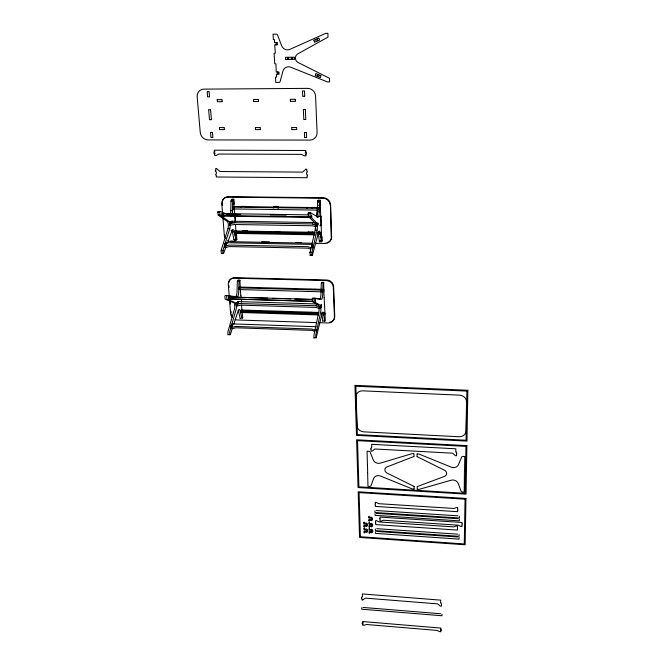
<?xml version="1.0" encoding="UTF-8"?>
<svg xmlns="http://www.w3.org/2000/svg" width="665" height="665" viewBox="0 0 665 665"><rect width="100%" height="100%" fill="white"/><g stroke="black" fill="none" stroke-linecap="round" stroke-linejoin="round"><path stroke-width="1" d="M319.724 200.963L317.845 201.005L318.435 200.24L320.272 200.256L319.524 201.803L319.275 211.836A5.719 1.131 -89.5 0 1 317.97 217.098L310.53 212.717L308.228 213.166L308.369 216.491L314.944 222.983L315.451 225.136L315.252 229.974L310.048 252.259L310.173 255.352L312.06 255.393L311.927 252.392M440.621 602.839L440.646 600.138L362.359 593.945L362.442 596.621M441.327 605.15L441.327 606.222L440.313 606.131L437.902 604.094A0.856 0.69 13 0 0 437.321 603.853L365.692 598.143A0.84 0.682 17.1 0 0 365.127 598.284L362.791 599.93M441.336 603.97L440.962 602.864M441.984 614.227L441.976 615.765L361.743 609.215L361.702 607.694M222.933 250.655L221.096 250.614L221.329 253.448L223.166 253.481L222.933 250.539M455.816 451.909L455.858 448.8L371.685 444.303L371.752 447.379M456.556 454.544L456.539 455.774L455.45 455.7L452.873 453.439A0.914 0.798 11.2 0 0 452.25 453.181L375.243 449.008A0.898 0.781 18 0 0 374.636 449.191L372.184 451.144L371.087 451.111L371.062 449.889M456.572 453.181L456.182 451.934M457.395 528.816L457.379 530.072L375.742 524.594L375.717 523.355M457.42 527.195L457.437 526.048L456.589 525.99A0.889 0.748 11.4 0 0 456.182 526.04L453.995 526.838A0.889 0.748 11.6 0 1 453.596 526.888L379.399 521.95A0.873 0.74 16.9 0 1 379.008 521.842L376.872 520.778A0.873 0.732 17.1 0 0 376.481 520.67L375.65 520.62L375.675 521.751M457.653 510.396L457.636 511.676L375.326 506.414L375.301 505.151M457.678 508.75L457.695 507.578L456.838 507.528A0.898 0.765 11.3 0 0 456.431 507.586L454.228 508.401A0.898 0.765 11.5 0 1 453.821 508.451L379.017 503.704A0.881 0.748 17.1 0 1 378.618 503.596L376.465 502.524A0.881 0.748 17.3 0 0 376.074 502.416L375.235 502.366L375.26 503.521M217.921 212.093L219.782 212.085L220.024 215.036L218.162 215.011L217.929 211.927M459.074 537.453L459.05 539.115L375.459 533.388L375.426 531.742M459.116 534.652L459.091 536.314L375.393 530.62L375.359 528.974M459.34 519.174L459.315 520.861L375.043 515.342L375.002 513.679M459.382 516.323L459.357 518.018L374.977 512.532L374.935 510.853M461.976 525.375L461.959 526.53L461.103 526.472A0.889 0.756 11.1 0 1 460.704 526.364L458.542 525.284A0.889 0.748 11.3 0 0 458.143 525.175L383.763 520.246A0.873 0.74 16.6 0 0 383.381 520.304L381.269 521.086A0.873 0.74 16.8 0 1 380.887 521.144L380.056 521.086L380.031 519.947M462 523.746L462.017 522.482L379.973 517.096L379.998 518.343M230.24 214.521A5.636 1.596 89.8 0 0 230.797 210.606L230.988 200.722L232.019 199.209L233.797 199.226L234.138 203.748L232.891 203.964M232.027 214.546A5.636 1.588 89.8 0 0 232.584 210.63L232.775 200.747L233.797 199.226M464.403 478.326L464.178 492.133L462.35 492.025A1.355 1.164 10.7 0 1 461.086 491.161L458.21 483.472A5.436 4.68 11.4 0 0 451.128 480.205L419.066 489.374L417.387 489.299M464.536 470.587L464.769 456.514L462.915 456.406A1.38 1.197 10.3 0 0 461.61 457.154L458.476 464.677A5.486 4.771 11.2 0 1 451.269 467.154L418.95 454.037L417.246 453.912M321.569 236.441L320.206 236.582M223.132 215.119L223.099 215.95L223.581 215.959L222.027 215.518L222.085 213.598L308.901 214.87M222.451 215.693L222.551 213.606L223.174 213.798M222.534 215.901L222.592 213.989L222.085 213.598M223.008 213.781L223.141 215.734L222.102 215.726L222.16 213.814L223.116 213.822L223.024 215.743M223.448 215.917L223.482 215.078M310.173 217.413L223.507 216.117L223.59 215.119M223.997 215.169L223.964 216.125L222.484 215.526M313.065 301.428L229.234 298.918L228.826 296.964L312.882 299.408M229.226 297.014L228.768 298.809L228.885 297.014L230.181 297.006M229.234 298.918L229.292 297.072L228.826 296.964M230.165 298.992L229.841 297.039L244.886 297.579M311.511 215.111L311.752 217.231L311.453 215.111M315.351 299.524L315.576 301.453L315.293 299.524M275.667 42.635L274.545 42.651L274.562 39.7L273.357 39.617L273.049 34.164L276.125 34.114A1.646 1.521 73.7 0 1 277.629 35.195L281.561 45.602A6.559 6.076 73.9 0 0 289.774 49.41L325.784 33.325L327.92 33.35L327.978 37.107L297.637 53.981A4.771 4.456 73.2 0 0 298.045 62.468L329.474 78.262L329.657 81.936L327.637 81.995L290.68 67.182A6.434 6.002 69.9 0 0 282.933 71.13L280.165 81.346A1.596 1.488 68 0 1 278.801 82.427L275.784 82.452L275.485 77.165L276.657 77.057L276.316 74.189L277.43 74.181M276.216 44.846L276.091 42.61L277.263 42.61M308.211 213.232L310.123 213.407L310.264 216.366L308.344 216.366M310.497 212.733L310.123 213.407M318.926 205.452L320.297 205.468L321.137 225.427L320.114 225.41M317.928 40.681L317.139 39.235M308.385 216.516L310.297 216.549L316.748 222.95A4.214 0.84 -89.3 0 1 317.355 225.959A4.214 0.84 -89.3 0 1 317.064 230.206L311.943 252.276L310.056 252.235M316.249 337.463L322.109 313.448A5.428 1.047 -88.2 0 1 323.606 314.021L324.703 321.536L325.293 320.488L324.163 297.729M316.748 330.264L316.931 329.283M310.53 255.019L310.214 255.476L312.434 255.028L318.618 232.201L317.579 232.185M312.882 246.133L312.899 245.551M313.257 247.064L313.007 247.987L313.04 245.551M311.852 246.457L312.276 245.535M229.774 228.71L222.95 250.414L221.121 250.373L227.979 228.677A4.148 1.189 -90 0 0 228.328 224.496A4.148 1.189 -90 0 0 227.413 221.536L218.22 215.186L220.073 215.211L229.217 221.561A4.148 1.18 -90 0 1 230.123 224.529A4.148 1.18 -90 0 1 229.774 228.71L227.979 228.677M314.886 331.428L314.67 331.419A0.923 0.623 -8.7 0 1 314.279 331.336L312.242 330.472A0.923 0.623 -8.9 0 0 311.852 330.389L235.925 327.779A0.914 0.607 -12.4 0 0 235.501 327.837L233.082 328.535A0.914 0.607 -12.5 0 1 232.667 328.585L231.378 328.543L231.378 326.257L232.035 326.108L231.079 325.991M232.393 326.141L232.401 325.459M230.356 334.404L232.351 328.402M233.664 324.437L238.186 310.813A5.353 1.471 -88.4 0 1 240.298 311.403L241.969 318.818L242.783 317.795L242.118 312.417M364.279 526.406L364.428 525.957M364.445 532.316L364.595 531.875M369.258 520.579L369.408 520.13M231.096 325.75L231.337 325.035L232.376 325.019M231.378 328.543L231.378 326.257M232.176 326.133L232.168 323.888L316.224 326.723M231.769 327.346L231.329 327.33L231.337 325.035M369.416 526.755L369.565 526.306M315.368 75.153L315.75 74.006M317.155 75.868L317.546 74.729M369.565 532.673L369.715 532.224M318.643 76.467L319.034 75.32M320.497 77.207L320.879 76.068M310.854 249.101A0.956 0.59 -8.2 0 1 310.447 249.034L308.352 248.244A0.956 0.59 -8.3 0 0 307.945 248.17L229.516 246.582A0.948 0.574 -11.3 0 0 229.084 246.64L226.582 247.322A0.948 0.574 -11.4 0 1 226.142 247.38L224.812 247.347L225.776 246.416M225.892 244.429L225.643 242.725L312.409 244.421M225.834 247.355L223.731 253.049L221.403 253.573L223.681 253.132M227.397 243.132L231.985 230.689A5.561 1.563 -89.8 0 1 234.213 231.927L236.009 240.156L236.84 239.334L236.507 234.936L235.518 234.92M225.111 246.216L224.446 244.72L224.787 243.814L225.867 243.781M224.812 247.347L224.812 244.961L225.501 244.811L225.585 245.759M225.659 245.069L225.643 242.725M224.778 246.208L225.269 244.969L225.435 245.718M225.693 243.831L225.36 244.737L224.446 244.72M225.859 244.57L226.1 242.733L226.433 244.221L225.975 244.213M316.216 337.554L315.875 338.144L315.75 335.143L320.63 312.134A4.048 0.79 -88.3 0 0 320.912 307.978A4.048 0.79 -88.3 0 0 320.331 305.351L314.221 301.744L314.063 298.643L314.404 298.036L321.503 299.3A5.495 1.064 -88.5 0 0 322.741 293.789L322.99 284.13L323.705 282.367L321.926 282.326L321.286 283.531L320.962 293.739A5.486 1.081 -88.5 0 1 319.707 299.25L318.843 299.092M314.079 338.078L314.395 337.488M323.331 320.829L322.874 321.436L321.835 313.971A5.428 1.056 -88.2 0 0 321.627 312.882M323.714 314.603L324.853 314.271L323.847 314.237M324.661 314.62L324.778 312.592L323.772 312.558M323.547 315.085L323.606 313.04M324.819 313.431L323.714 313.755M323.672 313.049L323.223 313.398M321.12 306.715L321.22 304.695M321.32 306.723L321.419 304.703L321.045 305.011M316.382 313.165L312.001 313.032M320.838 307.579L320.763 305.867L320.663 307.895M322.766 291.378L323.88 291.071L322.866 291.046M323.689 291.403L323.805 289.358L322.791 289.333M322.309 291.844L322.567 289.765M322.691 289.79L322.567 291.844M315.293 289.125L310.871 289.009M283.997 311.32L248.103 310.247M284.046 312.151L279.391 312.068M314.977 243.29L324.853 243.481A6.958 6.55 37.7 0 0 331.386 236.923L330.53 204.737A7.057 6.692 43.7 0 0 323.365 197.771L228.428 196.674L227.912 197.123A7.032 6.409 48.8 0 0 221.786 203.822L222.426 211.686M324.853 243.481L325.135 243.058M318.618 232.201A5.644 1.114 -89.2 0 1 320.189 233.448L321.378 241.786L321.976 240.946L321.785 236.491L320.771 236.466M320.065 241.054L319.541 241.761L321.436 241.736M318.194 232.368L319.333 241.171L321.793 241.204L321.785 236.491M320.389 232.426L321.228 232.725C319.649 231.811 319.815 235.427 321.303 234.521L320.464 234.221M320.206 234.836L320.181 232.808M321.461 233.34L320.189 233.905M320.106 233.789L320.247 232.816M321.137 225.427L320.946 216.333L319.915 216.325M316.257 224.878L315.36 224.753M312.758 233.191L312.907 232.035L308.186 232.226L314.961 232.334M316.922 223.856L317.296 225.859L316.798 224.022M316.848 226.108L317.039 224.396M317.646 225.161L317.745 223.083M312.907 232.035L312.758 233.074L314.878 233.049M317.222 223.44L316.881 224.03M331.386 236.923L330.53 204.737M320.946 216.333L319.74 216.566M308.385 231.96L308.236 233.107L307.845 232.251M230.314 334.503L229.841 335.077L229.616 332.118L236.092 309.499A3.982 1.114 -88.6 0 0 236.424 305.401A3.982 1.114 -88.6 0 0 235.568 302.808L226.931 299.175L226.674 296.116L227.139 295.526L237.106 296.856A5.411 1.496 -88.8 0 0 238.768 291.436L238.959 281.918L239.932 280.189L238.203 280.14L237.33 281.328L237.039 291.386A5.411 1.505 -88.8 0 1 235.368 296.806L232.941 296.474M228.436 334.578L228.07 335.01L227.837 332.051L234.354 309.449A3.982 1.114 -88.6 0 0 234.687 305.351A3.982 1.114 -88.6 0 0 233.822 302.758L225.136 299.117L224.853 296.174L225.344 295.476M240.73 318.211L240.148 318.726L238.577 311.345A5.353 1.48 -88.4 0 0 238.278 310.272M319.333 207.63L320.389 207.646L319.275 207.896L319.308 209.724L320.464 209.475L319.416 209.458M318.834 210.098L319.308 209.824L319.134 207.987M319.1 210.107L319.192 207.995M318.518 314.961L240.539 312.475L240.672 310.331M240.539 312.475L240.68 310.464M320.272 200.256L320.256 205.394M236.133 303.614L236.989 303.273M237.671 304.221L237.147 304.179L237.014 302.492L237.887 302.143M227.912 197.123L323.007 198.228L323.365 197.771M237.147 304.179L237.729 303.888M236.399 305.634L236.358 303.323L236.175 305.925L237.006 305.95M237.014 304.894L237.255 302.184L237.438 304.321M316.806 303.955L238.112 301.611L237.879 302.101M311.594 207.53L307.022 207.48L311.594 207.53L311.636 208.444M240.821 295.335L241.212 297.089M236.341 303.34L236.042 304.238L236.873 304.262M321.544 291.827L238.777 289.541L239.151 287.471M238.777 289.541L238.926 287.513M306.856 233.082L279.491 232.659L279.541 231.462L274.853 231.644L279.541 231.462M312.799 233.024L247.272 232.085L247.072 231.146L274.479 231.628L274.678 232.575L275.077 231.378M273.423 207.821C272.741 205.751 279.117 205.793 277.937 207.995M247.139 232.035L247.314 230.896L242.642 231.079L247.314 230.896M231.777 229.965A5.561 1.571 -89.8 0 1 232.442 231.894L233.955 239.708L234.654 239.749M242.343 231.977L247.372 231.777M227.713 240.539A6.916 6.276 44.8 0 0 231.387 241.678L231.886 241.162L234.762 241.22M235.269 235.169L236.507 234.936M236.075 232.717L235.393 233.415L235.26 231.644L235.934 230.954M234.878 232.991L234.737 231.229L234.487 233.39L234.77 232.991M225.659 238.594A6.916 6.276 44.8 0 1 224.296 234.969L224.587 234.687M231.287 222.027L229.816 222.875L229.866 225.177L230.481 224.712M231.661 221.636L230.763 221.952L231.096 223.573M230.339 222.95L229.724 223.365L230.589 223.382M316.025 222.567L231.91 221.237L231.669 223.407M232.492 221.246L230.306 223.374L230.447 225.186M245.626 207.322L245.568 206.424L240.489 206.616M245.568 206.424L241.104 206.366L240.929 207.497M232.767 206.765L232.617 208.935L233.132 208.627M234.08 206.507L233.398 207.148L233.531 208.951L234.221 208.311L234.687 214.521M220.29 211.462L217.962 211.852L220.348 211.445L227.638 214.471M221.786 203.822L222.31 203.365A7.016 6.401 48.8 0 1 228.428 196.674M367.679 472.566L367.487 465.176M464.469 470.704L464.345 478.202M279.383 232.6L279.333 231.711L307.812 232.21L307.853 233.099M413.863 456.531L387.005 466.913A3.94 3.408 16.6 0 0 384.894 469.872A3.94 3.408 16.6 0 0 387.113 473.081L414.096 486.431M247.413 231.171L247.513 232.035M273.373 207.023L306.648 207.463L307.072 208.386M273.041 207.812L272.991 207.023L245.701 206.657L245.385 207.555M313.747 40.241L318.776 37.996M314.595 42.261L319.616 40.025M237.081 304.994L236.541 305.459M417.312 486.572L444.395 476.414A3.99 3.458 12.1 0 0 446.622 473.43A3.99 3.458 12.1 0 0 444.444 470.188L417.121 456.656M369.275 516.281L368.535 516.697L368.917 518.11L371.452 518.276M364.287 522.133L363.547 522.524L363.93 523.954L366.457 524.12M369.432 522.474L368.701 522.865L369.075 524.294L371.602 524.469M364.453 528.068L363.722 528.451L364.096 529.872L366.615 530.047M369.59 528.417L368.851 528.841L369.225 530.221L371.752 530.396M278.211 207.114L278.336 207.995M240.015 303.572L316.174 305.725L318.726 306.723M237.305 304.229L240.863 303.456M323.606 312.924L324.595 312.941M305.734 169.226L302.957 171.836A1.006 0.956 52 0 1 302.301 172.102L220.323 171.52A1.006 0.914 53.2 0 1 219.65 171.246L216.649 168.636M322.616 289.682L323.622 289.691M230.988 223.357L234.679 222.7L312.434 223.947L315.06 224.728M234.03 222.767L234.72 222.709M234.878 233.091L234.787 231.32M230.622 222.625L230.564 223.764M231.57 221.703L231.528 223.066M233.016 208.66L232.916 206.848M237.139 305.958L240.996 305.152L316.207 307.438L318.959 308.46M276.216 44.813L277.388 44.779M285.576 57.306L294.296 57.198M285.692 59.459L294.396 59.351M277.305 72.053L276.199 72.069L275.95 63.915L274.728 63.765L274.13 53.267L275.343 53.042L274.67 44.821L275.859 44.971M277.704 71.953L278.893 72.036M279.009 74.164L277.854 74.172L277.721 71.986M207.588 91.687L208.71 91.679M302.916 91.038L304.071 91.03M208.02 96.849L209.134 96.841M303.157 96.284L304.312 96.275M217.172 99.684L222.035 99.659M253.49 99.492L258.411 99.459M290.264 99.293L295.252 99.26M217.339 101.745L222.201 101.72M253.623 101.562L258.544 101.537M290.372 101.371L295.36 101.346M209.084 109.775L210.198 109.775M303.772 109.426L304.919 109.426M209.907 119.717L211.013 119.717M304.238 119.534L305.385 119.534M219.384 127.589L224.196 127.589M255.327 127.572L260.198 127.572M291.719 127.555L296.656 127.547M219.541 129.608L224.354 129.608M255.46 129.6L260.331 129.6M291.827 129.592L296.756 129.592M210.955 132.426L212.052 132.426M304.844 132.451L305.983 132.451M211.37 137.431L212.468 137.431M305.077 137.539L306.216 137.539M214.845 151.637L214.371 151.637L214.246 150.19L305.759 150.498L305.825 151.969L305.335 151.969M214.878 152.036L213.922 152.036L214.047 153.565L215.202 153.731L214.554 153.956L214.679 155.46L216.067 155.469A1.014 0.923 55.3 0 0 216.491 155.361L218.727 154.147A1.014 0.923 55.2 0 1 219.151 154.047L301.212 154.38A1.022 0.964 55.3 0 1 301.661 154.488L304.129 155.743A1.147 1.089 55.5 0 0 304.637 155.851L306.008 155.859L305.933 154.33L305.243 154.072L306.407 153.931L306.332 152.376L305.351 152.376M216.524 168.627L215.618 168.627L215.959 170.323L215.344 170.506L215.427 171.479C216.699 171.271 216.748 174.363 215.643 174.139L215.726 175.103L216.358 175.277L216.3 176.99L307.172 177.721L306.889 175.967L307.521 175.818L307.471 174.837C306.457 175.095 306.041 171.911 307.346 172.135L307.305 171.146L306.656 170.972L306.773 169.226L305.834 169.226M317.438 208.261L232.476 207.131M317.521 210.09L232.617 208.935M231.769 199.434L233.548 199.458L233.889 203.98M318.252 200.473L320.089 200.489L320.281 205.078L318.909 205.061M231.254 199.891L233.041 199.916M230.963 201.138L232.75 201.154M319.508 202.227L317.662 202.202L316.789 216.424L317.429 211.811L319.275 211.836M233.141 203.731L234.138 203.748M319.433 204.837L320.464 204.845M232.916 204.346L233.922 204.363L234.155 207.405M233.082 206.491L240.481 206.591L240.547 207.497M318.56 207.621L311.985 207.538L312.026 208.453M233.224 208.295L233.772 208.303M317.986 233.091L318.768 233.099M319.541 233.107L320.073 233.116M314.919 233.947L234.421 232.509L234.703 232.11M318.028 233.989L318.809 233.997M314.952 234.845L234.487 233.39M318.07 234.886L318.851 234.895M230.797 210.606L232.584 210.63M308.236 213.141L310.156 213.166M222.592 213.989L223.116 213.997M225.984 214.246L240.672 214.454M270.281 214.886L286.199 215.119M319.724 216.175L320.746 216.191M222.027 215.518L309.541 216.815M316.922 217.081L317.97 217.098M227.413 221.536L229.217 221.561M316.748 222.95C313.265 222.201 316.814 227.896 315.21 230.173L317.064 230.206M231.304 221.985L230.772 222.068M317.562 223.34L317.903 223.091L317.828 224.911M229.816 222.875L230.356 222.908M316.873 224.28L317.105 226.117M320.289 225.161L321.311 225.177M320.131 225.801L321.153 225.817L321.594 236.366L320.572 236.349M229.866 225.177L234.861 224.512L312.517 225.784L315.343 226.582M312.866 301.287L233.448 298.992M230.979 230.672L231.985 230.689M234.945 230.938L242.625 231.088L242.717 231.952M275.127 232.268L279.591 232.351M308.427 232.85L312.941 232.933M239.3 231.894L242.343 231.944L242.318 231.112M232.442 231.894L234.213 231.927M320.189 233.448L318.36 233.415L318.227 232.559M235.078 232.7L235.743 232.708M235.244 234.795L236.233 234.82L236.1 233.116M235.202 235.036L236.191 235.061M320.247 236.723L321.611 236.748M235.743 239.309L236.84 239.334M320.846 240.921L321.976 240.946M266.607 232.301L234.346 231.619M233.922 239.55L236.59 239.591L236.258 235.194M234.338 240.073L236.1 240.107M261.694 241.736L269.433 241.885M295.717 242.393L301.586 242.501M231.387 241.678L312.018 243.24M225.327 243.581L225.834 243.598M225.776 245.31L225.119 245.302L224.787 243.814M224.479 245.859L225.817 245.892A0.948 0.574 -11.4 0 0 226.25 245.834L228.76 245.144A0.948 0.574 -11.3 0 1 229.192 245.094L307.72 246.657A0.956 0.59 -8.3 0 1 308.128 246.732L310.223 247.521A0.956 0.59 -8.2 0 0 310.63 247.596L311.544 247.704M310.031 252.484L311.927 252.525M311.528 254.928L312.467 254.944M321.469 290.106L238.652 287.854M318.444 313.281L240.406 310.813M318.485 314.121L240.472 311.644L240.738 311.162M239.458 287.064L310.497 289.001M321.769 289.308L315.326 289.175M248.685 297.687L267.779 298.244M272.559 298.377L290.846 298.909M294.711 299.026L312.159 299.533M228.768 298.809L230.073 298.851M318.984 306.748L319.84 306.773L319.915 308.485L319.059 308.46M230.123 298.851L233.398 298.984M241.204 309.981L248.078 310.198M311.594 312.184L284.022 311.37M318.735 312.409L311.644 312.242M241.27 310.813L248.145 311.029M279.35 312.01L248.161 311.079M311.636 313.024L284.071 312.201M316.756 313.182L318.768 313.24M316.607 322.6L237.496 319.99A6.65 5.935 36.5 0 1 235.119 319.483M319.474 322.7L328.086 322.982A6.717 6.16 28.3 0 0 334.428 316.922L333.298 287.214A6.8 6.301 31 0 0 326.357 280.58L234.238 278.211A6.741 6.068 39.3 0 0 228.286 284.396L229.176 295.435M231.861 324.803L232.334 324.819M231.653 326.365L232.368 326.39M231.063 327.205L232.351 327.247A0.923 0.607 -12.5 0 0 232.775 327.197L235.194 326.498A0.923 0.607 -12.4 0 1 235.618 326.44L311.644 329.034A0.931 0.623 -8.9 0 1 312.035 329.117L314.063 329.981A0.931 0.623 -8.7 0 0 314.462 330.064L315.559 330.098M312.475 223.955L313.016 224.03M316.133 305.725L316.698 305.834M232.991 206.782L233.041 208.569M312.043 245.526L312.209 246.291M371.403 447.354L371.028 448.526M376.299 510.545L457.977 515.832M376.365 513.372L457.936 518.683M370.821 448.767L371.053 449.573M456.83 453.43L456.564 454.22M413.78 453.721L412.117 453.646L380.289 463.139A5.387 4.68 17.6 0 1 373.248 459.897L370.131 452.142A1.347 1.172 18.5 0 0 368.859 451.269L367.063 451.169L367.421 465.051M231.187 221.96L231.254 223.091M230.597 222.534L230.68 223.773M230.231 222.883L230.29 223.789M376.714 528.667L457.72 534.161M376.772 531.443L457.678 536.963M413.979 489.091L412.342 488.975L380.555 476.057A5.337 4.588 17.3 0 0 373.68 478.459L370.962 485.708A1.33 1.139 18 0 1 369.74 486.414L367.978 486.306L367.62 472.69M375.268 503.821L375.118 504.984M457.678 509.058L457.836 510.255M369.507 517.57C373.531 515.267 373.547 522.981 369.565 520.038M379.831 518.476L380.023 519.648M462.175 523.912L461.984 525.076M371.486 519.589L368.95 519.415L368.643 520.803L369.399 521.293M375.683 522.05L375.542 523.197M457.42 527.495L457.578 528.675M364.52 523.413C368.51 521.127 368.56 528.8 364.586 525.865M369.665 523.762C373.647 521.435 373.713 529.149 369.732 526.215M366.49 525.417L363.963 525.25L363.664 526.63L364.42 527.112M371.635 525.766L369.108 525.591L368.809 526.979L369.565 527.461M364.686 529.34C368.634 527.062 368.734 534.66 364.753 531.776M369.815 529.689C373.78 527.37 373.863 535.076 369.881 532.133M366.648 531.335L364.129 531.169L363.838 532.54L364.586 533.022M371.785 531.692L369.258 531.518L368.959 532.889L369.715 533.372M362.999 607.436L440.646 613.753M362.109 596.596L361.768 597.602M361.577 597.81L361.793 598.525M441.577 604.186L441.336 604.867M362.633 599.921L361.835 599.863L361.802 598.799M362.965 622.556L362.533 621.526L440.962 628.093L440.538 629.065M362.982 622.831L362.159 622.756L362.192 623.812L363.115 623.92M440.529 629.339L441.369 629.414L441.369 630.47L440.529 630.403M363.015 624.144L362.641 625.142L363.78 625.241A0.939 0.748 17 0 0 364.204 625.208L366.523 624.493L436.905 630.412A0.848 0.673 13.1 0 1 437.279 630.52L439.332 631.542A0.848 0.673 13 0 0 439.715 631.65L440.937 631.75L440.521 630.669M225.393 295.451L226.674 295.626M227.954 295.8L230.464 296.141M314.42 298.286L312.592 297.962L312.226 298.527L312.351 301.652L318.535 305.301A4.04 0.798 -88.3 0 1 319.125 307.92A4.04 0.798 -88.3 0 1 318.834 312.084L313.922 335.077L314.046 338.078M315.318 298.452L317.978 298.934M315.892 73.582L321.02 75.644M315.227 75.577L320.355 77.63M218.486 211.42L219.167 211.703M223.856 213.64L224.512 213.906M306.656 207.497L306.69 208.378M274.487 231.653L274.911 232.526M308.618 212.692L309.582 213.257M240.772 295.31L240.323 288.793M313.93 40.665L314.412 41.829M318.951 38.429L319.441 39.592M315.684 39.883L316.166 41.047M364.345 528.758L364.52 529.224M369.474 529.107L369.649 529.573M364.179 522.831L364.353 523.297M369.166 516.979L369.341 517.453M369.324 523.172L369.499 523.646M324.129 297.696L323.722 287.322M323.689 287.288L323.705 282.367M231.021 325.991L231.329 327.33M232.168 323.888L232.476 325.227M224.812 244.961L225.269 247.363L225.576 246.366M207.181 91.695L207.605 96.849M208.677 109.775L209.5 119.717M210.547 132.426L210.963 137.431M222.31 203.365L222.467 205.327M228.926 285.667L229.076 287.504M230.248 302.143L230.398 303.955M230.979 311.195L231.121 312.999M222.891 217.546L224.296 234.969M229.616 300.913L230.639 313.614A6.65 5.935 36.5 0 0 232.376 317.554M209.126 91.679L209.542 96.841M210.606 109.767L211.42 119.717M212.459 132.426L212.875 137.431M217.206 100.124L217.305 101.304M219.417 128.021L219.508 129.176M231.91 221.237L232.01 222.476M238.112 301.611L238.245 303.298M222.077 100.099L222.168 101.28M224.23 128.021L224.321 129.176M231.162 223.507L231.029 221.819M230.173 223.781L230.073 222.634M235.044 215.618L235.493 221.62M239.932 280.189L240.231 287.554M241.37 299.134L241.603 302.201M234.753 215.31L235.269 222.093M235.443 224.413L236 231.728M241.561 305.094L242.027 311.195M232.019 199.209L232.127 200.622M238.203 280.14L238.286 281.204M241.104 206.366L241.171 207.264M242.891 230.822L242.958 231.703M245.701 206.657L245.767 207.563M253.515 99.933L253.589 101.122M255.352 128.004L255.427 129.168M258.444 99.9L258.519 101.097M260.231 128.004L260.306 129.168M273.589 206.79L273.647 207.696M279.741 231.719L279.79 232.609M278.103 206.848L278.153 207.754M277.288 43.067L277.363 44.314M278.918 72.493L278.984 73.715M285.601 57.764L285.667 59.002M291.337 57.697L291.403 58.927M288.568 57.73L288.635 58.969M290.289 99.733L290.347 100.93M291.744 127.988L291.802 129.16M287.563 57.739L287.621 58.977M294.312 57.656L294.379 58.894M295.277 99.708L295.335 100.905M296.681 127.988L296.74 129.16M292.351 57.68L292.417 58.919M307.222 207.231L307.263 208.145M311.785 207.297L311.827 208.203M304.495 91.022L304.736 96.275M305.343 109.426L305.809 119.534M306.399 132.451L306.632 137.539M302.484 91.038L302.733 96.284M303.348 109.426L303.822 119.542M304.42 132.451L304.661 137.539M316.257 224.762L316.332 226.599M315.651 224.753L315.734 226.59M313.107 232.301L313.14 233.082M320.189 207.912L320.264 209.741M321.228 232.725L321.303 234.521M318.435 200.24L318.485 201.387M321.926 282.326L321.968 283.398M317.795 225.169L317.72 223.457M366.714 524.336L366.739 525.242M366.872 530.263L366.897 531.16M371.71 518.492L371.735 519.407M371.86 524.677L371.885 525.583M372.009 530.612L372.034 531.51M413.963 453.896L413.971 456.365M414.137 486.547L414.154 488.95M417.071 454.062L417.08 456.531M417.204 486.738L417.213 489.132M329.607 322.276A6.708 6.151 28.3 0 0 334.753 316.299L333.631 286.623A6.791 6.293 31 0 0 326.698 279.998L234.728 277.646A6.733 6.06 39.3 0 0 228.793 282.675M231.753 315.285A6.633 5.927 36.5 0 1 231.503 314.703M323.007 198.228A7.066 6.7 43.6 0 1 330.189 205.211M331.727 236.407A6.949 6.542 37.7 0 1 327.055 242.742M231.886 241.162A6.899 6.268 44.9 0 1 230.689 241.029M225.784 237.505A6.899 6.268 44.9 0 1 225.46 236.898M231.229 215.793A5.636 1.588 89.8 0 1 230.83 215.801M466.531 401.81L466.032 430.953A6.958 6.143 10.3 0 1 459.008 436.747L363.755 431.851A6.8 5.985 19.5 0 1 356.889 425.459L356.024 396.781A6.883 6.143 20.4 0 1 362.641 390.845L459.59 395.151A7.041 6.301 9.9 0 1 466.531 401.81M465.051 499.166L464.278 543.953L360.397 536.755L359.075 492.615L465.051 499.166M465.957 446.39L465.151 493.297L358.901 486.83L357.521 440.654L465.957 446.39M466.905 391.078L466.057 440.247L357.338 434.602L355.883 386.232L466.905 391.078M465.957 498.442L465.151 544.76L359.566 537.428L358.186 491.801L465.957 498.442M466.888 445.633L466.04 494.128L358.053 487.545L356.606 439.806L466.888 445.633M467.861 390.272L466.971 441.103L356.473 435.359L354.952 385.359L467.861 390.272M317.662 202.094L317.887 200.938L317.662 202.094M307.671 88.37L203.781 89.127A7.88 7.124 62.1 0 0 197.173 96.915L200.248 132.418A7.714 6.991 58 0 0 208.037 139.916L309.99 140.082A7.747 7.34 60.4 0 0 317.089 132.451L315.567 96.209A7.93 7.473 67.8 0 0 307.671 88.37M319.541 241.761L319.333 241.171L319.524 241.752"/></g></svg>
